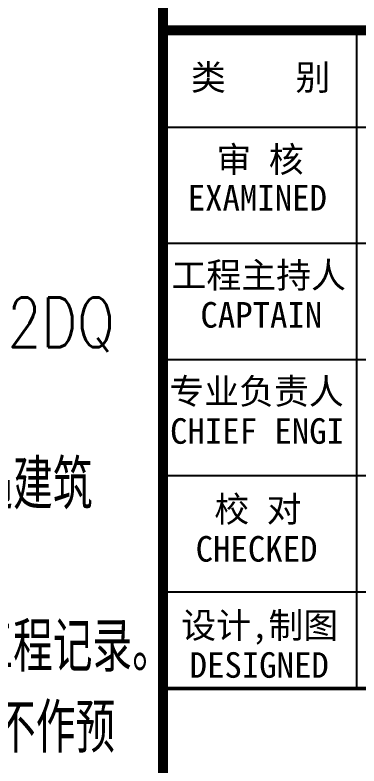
# Model space of a CAD drawing. Extents: x 69728788 to 150676229, y 20327566 to 43663798.
# Drawn here: x 75481435 to 75484899, y 20792796 to 20800369 of the extents above; entities that cross this region are included whole.
import ezdxf

# ---------------------------------------------------------------- set-up
doc = ezdxf.new("R2010")
doc.units = 0
doc.header["$LTSCALE"] = 1000
doc.header["$MEASUREMENT"] = 0
doc.layers.add('图框', color=253, linetype='CONTINUOUS')
doc.layers.add('电气说明', color=7, linetype='CONTINUOUS')
doc.styles.add('_TEL_DIM', font='SIMPLEX', dxfattribs={"width": 0.8, "height": 3.5, "bigfont": 'HZTXT'})
doc.styles.add('STYLE-黑体', font='simhei.ttf')

msp = doc.modelspace()

# ---------------------------------------------------------------- linework, layer by layer
at = {"layer": '图框', "color": 4}
msp.add_line((75482925.1, 20808966.1), (75482925.1, 20768966.1), dxfattribs=at)
at = {"layer": '图框', "color": 0}
for p, q in [((75482925.1, 20799238.6), (75488603, 20799238.6)), ((75482925.1, 20799238.6), (75488603, 20799238.6)), ((75482925.1, 20798067.3), (75488603, 20798067.3)), ((75482925.1, 20796896), (75488603, 20796896)), ((75482925.1, 20795724.7), (75488603, 20795724.7)), ((75482925.1, 20794553.4), (75488603, 20794553.4)), ((75482925.1, 20793577.3), (75488603, 20793577.3))]:
    msp.add_line(p, q, dxfattribs=at)
at = {"layer": '图框', "color": 4, "const_width": 98.6}
msp.add_lwpolyline([(75482925.1, 20808966.1), (75482925.1, 20768966.1)], dxfattribs=at)
msp.add_lwpolyline([(75482925.1, 20808966.1), (75488625.1, 20808966.1), (75488625.1, 20768966.1), (75482925.1, 20768966.1)], close=True, dxfattribs=at)
at = {"layer": '图框', "color": 0}
for points, const_width in [([(75482925.1, 20800214.6), (75488603.2, 20800214.6)], 99.6), ([(75482925.1, 20800214.6), (75488603.2, 20800214.6)], 99.6), ([(75482925.1, 20800214.6), (75488603.2, 20800214.6)], 99.6), ([(75482925.1, 20800214.6), (75488603.2, 20800214.6)], 99.6), ([(75482925.1, 20800214.6), (75488603.2, 20800214.6)], 40.3), ([(75482925.1, 20793577.3), (75488603, 20793577.3)], 39.5)]:
    msp.add_lwpolyline(points, dxfattribs=dict(at, const_width=const_width))
for points in [[(75484877.2, 20799238.6), (75484877.2, 20800214.6)], [(75484877.2, 20793577.3), (75484877.2, 20799238.6)]]:
    msp.add_lwpolyline(points, dxfattribs=at)

# ---------------------------------------------------------------- texts
at = {"layer": '图框', "color": 0, "style": 'STYLE-黑体'}
for s, p in [('类    别 ', (75483206.6, 20799611.8)), ('审 核', (75483464.1, 20798784)), ('EXAMINED ', (75483174.3, 20798397)), ('工程主持人', (75483010.7, 20797616.5)), ('CAPTAIN', (75483302.2, 20797216.3)), ('专业负责人', (75482988.8, 20796445.2)), ('CHIEF ENGI', (75482996.3, 20796045)), ('校 对', (75483442.2, 20795256.8)), ('CHECKED  ', (75483254.1, 20794856.6)), ('设计,制图', (75483108.7, 20794085.6)), ('DESIGNED ', (75483193, 20793685.3))]:
    msp.add_text(s, height=257.69, dxfattribs=at).set_placement(p)
at = {"layer": '电气说明', "style": '_TEL_DIM', "width": 0.8}
for s, p in [('10.1.除施工图中所注明的电气施工安装做法外，其它均请参照《建筑电气通用图集》92DQ', (75465643.5, 20797019.6, 202.1)), ('10.2.电气施工中，应及时与土建配合预埋电气管线及各种设备的固定构件，暗配管线遇建筑', (75465643.5, 20795383.2, 202.1)), ('10.3.对于隐蔽工程，施工完毕后，施工单位应和有关部门共同检查验收，并做好隐蔽工程记录。', (75465643.5, 20793746.9, 202.1)), ('在施工中，若遇到问题，应及时和设计及有关部门共同协商解决。设备表仅供备料参考，不作预', (75465643.5, 20792928.7, 202.1))]:
    msp.add_text(s, height=500, dxfattribs=at).set_placement(p)

doc.saveas('drawing.dxf')
